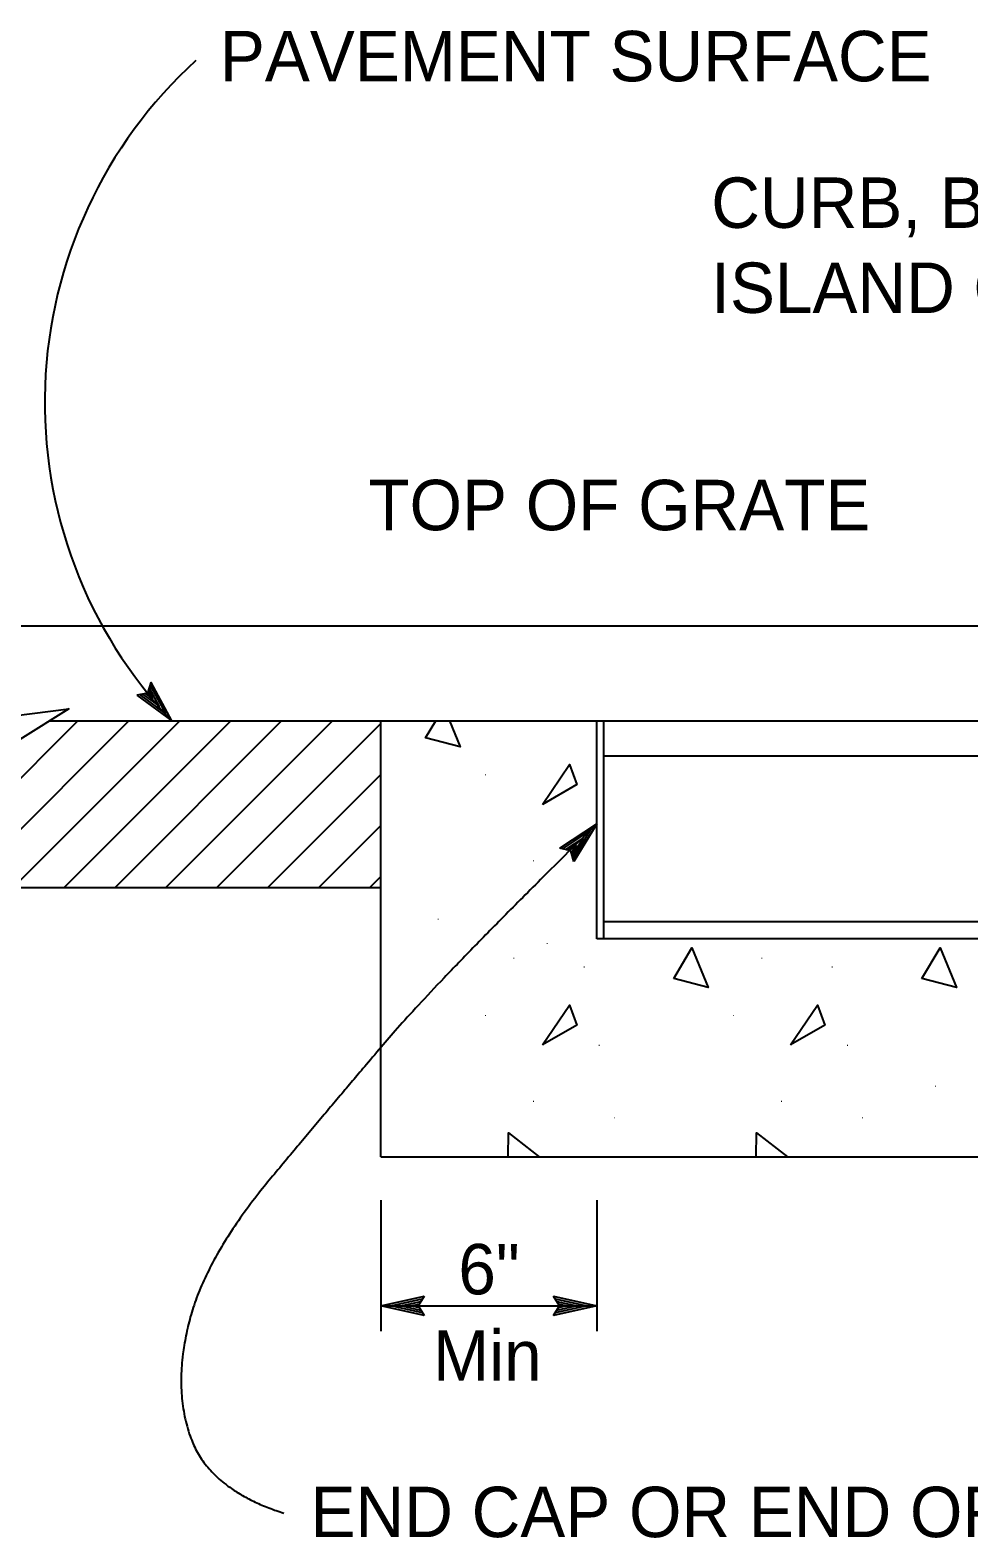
# Model space of a CAD drawing. Extents: x -893 to 867, y -474 to 712.
# Drawn here: x -767.5 to -637.2, y 92.4 to 301.8 of the extents above; entities that cross this region are included whole.
import ezdxf

# ---------------------------------------------------------------- set-up
doc = ezdxf.new("R2010")
doc.units = 0
for name, color, linetype in [('36 Drainage', 7, 'Continuous'), ('56 Stage 3 Anno', 7, 'Continuous'), ('57 Undefined', 7, 'Continuous'), ('60 Nongeo Data', 7, 'Continuous')]:
    doc.layers.add(name, color=color, linetype=linetype)

msp = doc.modelspace()

# ---------------------------------------------------------------- linework, layer by layer
at = {"layer": '36 Drainage'}
for p, q in [((-772.37, 194.39), (-760.89, 205.87)), ((-772.37, 187.31), (-753.82, 205.87)), ((-769.86, 182.75), (-746.75, 205.87)), ((-762.79, 182.75), (-739.67, 205.87)), ((-755.72, 182.75), (-732.6, 205.87)), ((-748.65, 182.75), (-725.53, 205.87)), ((-741.58, 182.75), (-718.83, 205.49)), ((-734.51, 182.75), (-718.83, 198.42)), ((-727.44, 182.75), (-718.83, 191.35)), ((-720.37, 182.75), (-718.83, 184.28))]:
    msp.add_line(p, q, dxfattribs=at)
for points in [[(-709.3, 205.87), (-707.83, 202.25), (-712.6, 203.5), (-711.21, 205.87)], [(-701.15, 145.36), (-701.12, 148.69), (-696.82, 145.36)], [(-666.7, 145.36), (-666.67, 148.69), (-662.37, 145.36)]]:
    msp.add_lwpolyline(points, dxfattribs=at)
for points in [[(-696.4, 194.28), (-692.63, 199.81), (-691.62, 197.05)], [(-678.15, 170.1), (-675.64, 174.37), (-673.37, 168.84)], [(-643.7, 170.1), (-641.19, 174.37), (-638.92, 168.84)], [(-696.4, 160.88), (-692.63, 166.4), (-691.62, 163.64)], [(-661.95, 160.88), (-658.18, 166.4), (-657.17, 163.64)]]:
    msp.add_lwpolyline(points, close=True, dxfattribs=at)
at = {"layer": '56 Stage 3 Anno'}
for p, q in [((-693.96, 188.2), (-688.83, 191.59)), ((-693.56, 188.11), (-689.79, 190.6)), ((-689.8, 190.59), (-692.14, 186.77)), ((-688.83, 191.59), (-692.04, 186.35)), ((-688.83, 191.59), (-688.83, 191.59)), ((-693.14, 188.03), (-690.75, 189.6)), ((-692.76, 187.92), (-691.71, 188.61)), ((-691.71, 188.61), (-692.36, 187.56)), ((-690.75, 189.6), (-692.26, 187.14)), ((-692.44, 187.85), (-693.96, 188.2)), ((-693.96, 188.2), (-693.96, 188.2)), ((-692.04, 186.35), (-692.44, 187.85)), ((-692.04, 186.35), (-692.04, 186.35)), ((-718.83, 139.31), (-718.83, 121.16)), ((-688.83, 139.31), (-688.83, 121.16)), ((-718.83, 124.65), (-712.83, 125.98)), ((-717.44, 124.65), (-713.07, 125.62)), ((-712.83, 125.98), (-713.63, 124.65)), ((-712.83, 125.98), (-712.83, 125.98)), ((-694.03, 124.65), (-694.83, 125.99)), ((-694.83, 125.99), (-694.83, 125.99)), ((-694.83, 125.99), (-688.83, 124.65)), ((-694.62, 125.63), (-690.21, 124.65)), ((-718.83, 124.65), (-688.83, 124.65)), ((-712.83, 123.31), (-718.83, 124.65)), ((-718.83, 124.65), (-718.83, 124.65)), ((-713.05, 123.67), (-717.45, 124.65)), ((-716.07, 124.65), (-713.25, 125.27)), ((-713.29, 124.03), (-716.07, 124.65)), ((-714.69, 124.65), (-713.48, 124.91)), ((-713.46, 124.37), (-714.69, 124.65)), ((-713.63, 124.65), (-712.83, 123.31)), ((-688.83, 124.65), (-694.83, 123.32)), ((-694.83, 123.32), (-694.03, 124.65)), ((-690.23, 124.65), (-694.6, 123.68)), ((-691.6, 124.65), (-694.42, 124.03)), ((-694.38, 125.27), (-691.6, 124.65)), ((-694.21, 124.93), (-692.98, 124.65)), ((-692.98, 124.65), (-694.19, 124.38)), ((-688.83, 124.65), (-688.83, 124.65)), ((-712.83, 123.31), (-712.83, 123.31)), ((-694.83, 123.32), (-694.83, 123.32))]:
    msp.add_line(p, q, dxfattribs=at)
msp.add_lwpolyline([(-752.7, 209.46), (-747.83, 205.87), (-750.71, 211.18), (-750.84, 210.8), (-748.73, 206.9), (-752.3, 209.53), (-751.9, 209.6), (-749.61, 207.92), (-750.96, 210.41), (-751.09, 210.02), (-750.51, 208.94), (-751.5, 209.68), (-751.18, 209.73), (-750.71, 211.18), (-751.18, 209.73)], close=True, dxfattribs=at)
msp.add_arc((-701.28, 250.07), 64.2, 132.3037, 223.5228, dxfattribs=at)
msp.add_open_spline([(-688.83, 191.59), (-710.69, 170.05), (-724.95, 153.34), (-743.28, 131.33), (-747.76, 112.98), (-742.46, 99.12), (-732.28, 95.86)], degree=2, dxfattribs=at)
at = {"layer": '60 Nongeo Data'}
for p, q in [((-287.91, 219.03), (-772.33, 219.03)), ((-764.8, 205.87), (-289.99, 205.87)), ((-718.83, 145.36), (-718.83, 205.87)), ((-688.83, 175.61), (-688.83, 205.87)), ((-687.88, 175.61), (-687.88, 205.87)), ((-687.88, 201.03), (-289.99, 201.03)), ((-772.37, 182.75), (-718.83, 182.75)), ((-687.88, 178.03), (-289.99, 178.03)), ((-289.99, 175.61), (-688.83, 175.61)), ((-718.83, 145.36), (-289.99, 145.36))]:
    msp.add_line(p, q, dxfattribs=at)
msp.add_lwpolyline([(-772.37, 206.25), (-762.14, 207.53), (-782.59, 194.75), (-772.37, 196.02)], dxfattribs=at)

# ---------------------------------------------------------------- texts
at = {"layer": '36 Drainage'}
for p in [(-704.48, 198.29), (-697.83, 186.36), (-711.05, 178.25), (-695.91, 174.89), (-700.55, 172.86), (-690.8, 171.62), (-666.1, 172.86), (-656.35, 171.62), (-704.48, 164.89), (-670.03, 164.89), (-688.69, 160.75), (-654.24, 160.75), (-641.99, 155.07), (-697.83, 152.96), (-663.37, 152.96), (-686.6, 150.68), (-652.15, 150.68)]:
    msp.add_text('.', height=1.02, dxfattribs=at).set_placement(p)
at = {"layer": '57 Undefined'}
for s, p in [('PAVEMENT SURFACE', (-741.17, 294.67)), ('CURB, BARRIER,', (-672.95, 274.32)), ('ISLAND OR DIKE', (-672.95, 262.51)), ('TOP OF GRATE', (-720.55, 232.34)), ('6"', (-708.06, 126.25)), ('Min', (-711.58, 114.25)), ('END CAP OR END OF', (-728.58, 92.54))]:
    msp.add_text(s, height=7, dxfattribs=at).set_placement(p)

doc.saveas('drawing.dxf')
